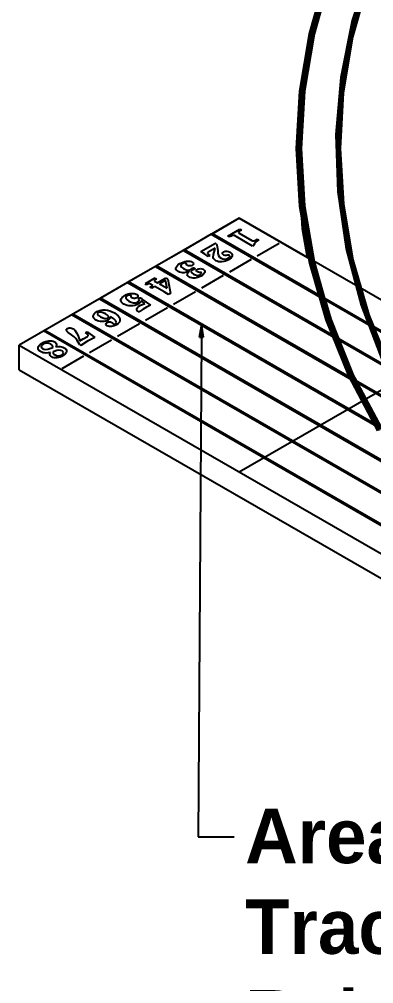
# Model space of a CAD drawing. Header units: centimetres. Extents: x -292707 to 138715, y -53922 to 66277.
# Drawn here: x 81244 to 82384, y -17036 to -13933 of the extents above; entities that cross this region are included whole.
import ezdxf
from ezdxf import colors
from ezdxf.entities.mleader import LeaderData, LeaderLine
from ezdxf.math import Vec2, Vec3

# ---------------------------------------------------------------- set-up
doc = ezdxf.new("R2010")
doc.units = ezdxf.units.CM
doc.layers.add('A-ALINE-7', color=119, linetype='Continuous')
doc.styles.add('Scale 500', font='GOTHICB.TTF', dxfattribs={"height": 175})

# ---------------------------------------------------------------- blocks, each defined once
blk = doc.blocks.new('A$Cbf84a4b9')
at = {"layer": 'A-ALINE-7'}
for p, q in [((1128.4, 6747.4), (1070.5, 6566.4)), ((1133.3, 6746.8), (1075.4, 6566)), ((983.7, 6705.9), (931.8, 6523.4)), ((988.6, 6705.4), (936.7, 6523)), ((992.6, 6705), (940.7, 6522.8)), ((997.5, 6704.4), (945.7, 6522.4)), ((999.4, 6704.2), (947.7, 6522.3)), ((1117.2, 6690.8), (1066.7, 6513.3)), ((1122.1, 6690.2), (1071.7, 6512.9)), ((1070.5, 6566.4), (1033.6, 6383.5)), ((1075.4, 6566), (1038.6, 6383.3)), ((931.8, 6523.4), (900.6, 6339.2)), ((936.7, 6523), (905.6, 6339.1)), ((940.7, 6522.8), (909.6, 6339.1)), ((945.7, 6522.4), (914.6, 6338.9)), ((947.7, 6522.3), (916.6, 6338.8)), ((1066.7, 6513.3), (1036.4, 6334.3)), ((1071.7, 6512.9), (1041.4, 6334.1)), ((1033.6, 6383.5), (1018, 6199.7)), ((1038.6, 6383.3), (1023, 6199.7)), ((900.6, 6339.2), (890.5, 6154.4)), ((905.6, 6339.1), (895.5, 6154.4)), ((909.6, 6339.1), (899.5, 6154.5)), ((914.6, 6338.9), (904.5, 6154.5)), ((916.6, 6338.8), (906.5, 6154.5)), ((1036.4, 6334.3), (1026.5, 6154.6)), ((1041.4, 6334.1), (1031.5, 6154.6)), ((1018, 6199.7), (1023.8, 6015.6)), ((1023, 6199.7), (1028.7, 6015.8)), ((890.5, 6154.4), (901.3, 5969.5)), ((895.5, 6154.4), (906.2, 5969.7)), ((899.5, 6154.5), (910.2, 5970)), ((899.5, 6154.5), (899.5, 6152.1)), ((899.5, 6152.1), (910.2, 5967.5)), ((899.5, 6152.1), (899.5, 6143.9)), ((904.5, 6154.5), (915.2, 5970.2)), ((906.5, 6154.5), (917.2, 5970.2)), ((1026.5, 6154.6), (1037, 5974.8)), ((1031.5, 6154.6), (1042, 5975)), ((899.5, 6143.9), (910.2, 5959.4)), ((899.5, 6080.8), (899.5, 6143.9)), ((910.2, 5896.3), (899.5, 6080.8)), ((1023.8, 6015.6), (1050.8, 5832.2)), ((1028.7, 6015.8), (1055.7, 5832.6)), ((901.3, 5969.5), (933, 5785.4)), ((906.2, 5969.7), (937.9, 5785.8)), ((910.2, 5970), (940.2, 5795.7)), ((910.2, 5967.5), (939.7, 5796)), ((910.2, 5967.5), (910.2, 5959.4)), ((910.2, 5959.4), (938.2, 5796.9)), ((910.2, 5896.3), (910.2, 5959.4)), ((915.2, 5970.2), (945.8, 5792.5)), ((917.2, 5970.2), (948, 5791.2)), ((1037, 5974.8), (1067.8, 5795.9)), ((1042, 5975), (1072.8, 5796.3)), ((707.1, 5930.3), (0, 5522.1)), ((707.1, 5930.3), (620.8, 5880.5)), ((707.1, 5930.3), (926.1, 5803.9)), ((2852, 4692), (707.1, 5930.3)), ((926.1, 5803.9), (910.2, 5896.3)), ((617.3, 5878.5), (531, 5828.7)), ((620.8, 5880.5), (617.3, 5878.5)), ((617.3, 5878.5), (974.7, 5672.2)), ((2759.2, 4641.9), (617.3, 5878.5)), ((620.8, 5880.5), (973.3, 5677.1)), ((2762.7, 4643.9), (620.8, 5880.5)), ((670.4, 5872.8), (708.9, 5895)), ((675.5, 5869.9), (670.4, 5872.8)), ((680.7, 5872.9), (675.5, 5869.9)), ((684.2, 5874.6), (680.7, 5872.9)), ((687, 5875.3), (684.2, 5874.6)), ((689.4, 5875.1), (687, 5875.3)), ((692, 5874.1), (689.4, 5875.1)), ((749.6, 5840.8), (692, 5874.1)), ((705.8, 5887.1), (704.5, 5885.4)), ((704.5, 5885.4), (704.8, 5884)), ((704.8, 5884), (706.7, 5882.5)), ((708.7, 5889.1), (705.8, 5887.1)), ((706.7, 5882.5), (748.1, 5858.6)), ((714, 5892.1), (708.7, 5889.1)), ((708.9, 5895), (714, 5892.1)), ((584, 5822.9), (631, 5850)), ((630, 5834), (607, 5820.7)), ((629.2, 5828.4), (630, 5834)), ((634.3, 5848.1), (631, 5850)), ((634.3, 5848.1), (636.7, 5839.6)), ((636.7, 5839.6), (637.9, 5825.8)), ((748.1, 5858.6), (750.5, 5857.5)), ((752.8, 5842.7), (749.6, 5840.8)), ((750.5, 5857.5), (752.5, 5857.1)), ((752.5, 5857.1), (754.5, 5857.5)), ((755.7, 5848.1), (752.8, 5842.7)), ((754.5, 5857.5), (756.9, 5858.6)), ((759, 5852.3), (755.7, 5848.1)), ((756.9, 5858.6), (765, 5863.3)), ((763.6, 5856.2), (759, 5852.3)), ((770.2, 5860.3), (763.6, 5856.2)), ((765, 5863.3), (770.2, 5860.3)), ((835.4, 5849.1), (765.1, 5808.5)), ((527.5, 5826.6), (441.2, 5776.8)), ((531, 5828.7), (527.5, 5826.6)), ((527.5, 5826.6), (1019.1, 5542.8)), ((2669.3, 4590), (527.5, 5826.6)), ((531, 5828.7), (1017, 5548.1)), ((2672.9, 4592.1), (531, 5828.7)), ((595.5, 5815.1), (584, 5822.9)), ((607.1, 5807.4), (595.5, 5815.1)), ((604.8, 5818.8), (604.7, 5816.8)), ((604.7, 5816.8), (607.1, 5814.2)), ((607, 5820.7), (604.8, 5818.8)), ((607.1, 5814.2), (612.1, 5810.3)), ((612.1, 5810.3), (607.1, 5807.4)), ((623.7, 5804), (624.8, 5813.1)), ((624.4, 5801.1), (623.7, 5804)), ((624.8, 5813.1), (629.2, 5828.4)), ((637.9, 5825.8), (638.8, 5816.5)), ((638.8, 5816.5), (640.7, 5810)), ((640.7, 5810), (643.8, 5805.4)), ((643.8, 5805.4), (648.5, 5801.7)), ((652.9, 5817.7), (654.1, 5819.9)), ((653.2, 5815.5), (652.9, 5817.7)), ((655.2, 5813.3), (653.2, 5815.5)), ((654.1, 5819.9), (656.9, 5822)), ((658.1, 5811.5), (655.2, 5813.3)), ((656.9, 5822), (661.6, 5823.8)), ((661.6, 5810.5), (658.1, 5811.5)), ((661.6, 5823.8), (666.9, 5824.2)), ((665.5, 5810.4), (661.6, 5810.5)), ((669.9, 5811.1), (665.5, 5810.4)), ((666.9, 5824.2), (672.5, 5823.2)), ((672.7, 5811.6), (669.9, 5811.1)), ((671.2, 5801.5), (675.6, 5805.1)), ((672.5, 5823.2), (678, 5820.7)), ((674.7, 5811.4), (672.7, 5811.6)), ((676.1, 5810.5), (674.7, 5811.4)), ((675.6, 5805.1), (676.6, 5806.9)), ((676.7, 5808.9), (676.1, 5810.5)), ((676.6, 5806.9), (676.7, 5808.9)), ((678, 5820.7), (681.3, 5818.3)), ((682.9, 5805.8), (680.7, 5802.6)), ((681.3, 5818.3), (683.3, 5815.7)), ((684.1, 5809.3), (682.9, 5805.8)), ((683.3, 5815.7), (684.3, 5812.6)), ((684.3, 5812.6), (684.1, 5809.3)), ((926.1, 5803.9), (938.2, 5796.9)), ((1050.8, 5832.2), (1099, 5650.2)), ((1055.7, 5832.6), (1103.9, 5650.8)), ((437.7, 5774.8), (351.4, 5725)), ((441.2, 5776.8), (437.7, 5774.8)), ((437.7, 5774.8), (1077, 5405.7)), ((2579.5, 4538.2), (437.7, 5774.8)), ((441.2, 5776.8), (1073.9, 5411.5)), ((2583.1, 4540.2), (441.2, 5776.8)), ((503.6, 5770.8), (504.9, 5774.2)), ((504.9, 5774.2), (507.5, 5777.5)), ((507.5, 5777.5), (511.2, 5780.8)), ((511.2, 5780.8), (516.2, 5784.1)), ((516.2, 5784.1), (521.7, 5786.9)), ((520.2, 5779.9), (519.5, 5778.1)), ((519.5, 5778.1), (519.5, 5776.3)), ((519.5, 5776.3), (521.9, 5772.4)), ((524, 5783.1), (520.2, 5779.9)), ((521.7, 5786.9), (527.2, 5789.2)), ((521.9, 5772.4), (527.4, 5768.5)), ((529.3, 5785.6), (524, 5783.1)), ((527.2, 5789.2), (532.7, 5790.8)), ((533.6, 5786.4), (529.3, 5785.6)), ((532.7, 5790.8), (538.1, 5791.8)), ((535.3, 5786.1), (533.6, 5786.4)), ((536.5, 5785.5), (535.3, 5786.1)), ((537.4, 5782.8), (536.5, 5785.5)), ((537.8, 5780.8), (537.4, 5782.8)), ((539, 5779.1), (537.8, 5780.8)), ((538.1, 5791.8), (543.3, 5792.1)), ((541.1, 5777.8), (539, 5779.1)), ((544, 5776.9), (541.1, 5777.8)), ((543.3, 5792.1), (548.1, 5791.7)), ((547.3, 5776.5), (544, 5776.9)), ((550.5, 5776.7), (547.3, 5776.5)), ((548.1, 5791.7), (552.4, 5790.7)), ((553.5, 5777.5), (550.5, 5776.7)), ((552.4, 5790.7), (556.2, 5788.9)), ((556.5, 5778.9), (553.5, 5777.5)), ((556.2, 5788.9), (559, 5786.6)), ((559.2, 5781.2), (556.5, 5778.9)), ((559, 5786.6), (560, 5783.9)), ((560, 5783.9), (559.2, 5781.2)), ((626, 5798.4), (624.4, 5801.1)), ((628.6, 5795.9), (626, 5798.4)), ((632.2, 5793.5), (628.6, 5795.9)), ((636.2, 5791.6), (632.2, 5793.5)), ((640.8, 5790.4), (636.2, 5791.6)), ((645.9, 5789.9), (640.8, 5790.4)), ((651.4, 5790), (645.9, 5789.9)), ((648.5, 5801.7), (654, 5799.4)), ((657.2, 5790.7), (651.4, 5790)), ((654, 5799.4), (660, 5798.6)), ((662.7, 5792.1), (657.2, 5790.7)), ((660, 5798.6), (665.9, 5799.3)), ((668, 5794.1), (662.7, 5792.1)), ((665.9, 5799.3), (671.2, 5801.5)), ((673.1, 5796.7), (668, 5794.1)), ((677.4, 5799.5), (673.1, 5796.7)), ((745.6, 5797.3), (675.3, 5756.7)), ((680.7, 5802.6), (677.4, 5799.5)), ((933, 5785.4), (985.5, 5602.9)), ((937.9, 5785.8), (990.4, 5603.5)), ((938.2, 5796.9), (939.7, 5796)), ((939.7, 5796), (940.2, 5795.7)), ((941.9, 5786.3), (940.2, 5795.7)), ((940.2, 5795.7), (945.8, 5792.5)), ((941.9, 5786.3), (973.3, 5677.1)), ((945.8, 5792.5), (946.8, 5786.6)), ((945.8, 5792.5), (948, 5791.2)), ((946.8, 5786.6), (979.3, 5673.5)), ((948, 5791.2), (948.8, 5786.8)), ((948.8, 5786.8), (981.8, 5672.1)), ((1067.8, 5795.9), (1118.9, 5618.5)), ((1072.8, 5796.3), (1123.8, 5619.1)), ((503.6, 5767.6), (503.6, 5770.8)), ((504.8, 5764.5), (503.6, 5767.6)), ((507.2, 5761.6), (504.8, 5764.5)), ((511, 5759), (507.2, 5761.6)), ((515.5, 5756.8), (511, 5759)), ((520.1, 5755.4), (515.5, 5756.8)), ((524.8, 5754.8), (520.1, 5755.4)), ((529.7, 5754.9), (524.8, 5754.8)), ((527.4, 5768.5), (534.1, 5765.3)), ((537.9, 5756.7), (529.7, 5754.9)), ((534.1, 5765.3), (540.2, 5763.6)), ((546.8, 5760.2), (537.9, 5756.7)), ((540.1, 5748.5), (540.4, 5751.5)), ((540.9, 5745.7), (540.1, 5748.5)), ((540.2, 5763.6), (545.6, 5763.5)), ((540.4, 5751.5), (542.6, 5756)), ((542.9, 5743.3), (540.9, 5745.7)), ((542.6, 5756), (546.8, 5760.2)), ((545.9, 5741.1), (542.9, 5743.3)), ((545.6, 5763.5), (550.2, 5765.1)), ((549.8, 5739.2), (545.9, 5741.1)), ((550.2, 5765.1), (551.8, 5766.2)), ((551.8, 5766.2), (553.3, 5767.3)), ((554.1, 5762.1), (552, 5759.9)), ((552, 5759.9), (552.4, 5757.1)), ((552.4, 5757.1), (555.1, 5754)), ((553.3, 5767.3), (554.7, 5768.3)), ((556.3, 5763), (554.1, 5762.1)), ((554.7, 5768.3), (556.3, 5769.4)), ((555.1, 5754), (560, 5750.6)), ((556.3, 5769.4), (559.8, 5770.4)), ((558.5, 5763.9), (556.3, 5763)), ((560.7, 5764.7), (558.5, 5763.9)), ((559.8, 5770.4), (561.5, 5770.3)), ((560, 5750.6), (566.3, 5747.6)), ((562.8, 5765.6), (560.7, 5764.7)), ((561.5, 5770.3), (563.1, 5769.6)), ((564.6, 5767.6), (562.8, 5765.6)), ((563.1, 5769.6), (564.3, 5768.7)), ((564.3, 5768.7), (564.6, 5767.6)), ((566.3, 5747.6), (572.2, 5746.3)), ((570.1, 5760.9), (570.2, 5762.7)), ((571.2, 5759.1), (570.1, 5760.9)), ((570.2, 5762.7), (571.3, 5764.5)), ((573.2, 5757.5), (571.2, 5759.1)), ((571.3, 5764.5), (573.7, 5766.2)), ((572.2, 5746.3), (577.7, 5746.7)), ((575.9, 5756.3), (573.2, 5757.5)), ((573.7, 5766.2), (577.6, 5767.7)), ((579.4, 5741.7), (574.3, 5739.7)), ((579.2, 5755.7), (575.9, 5756.3)), ((577.6, 5767.7), (582.2, 5768.2)), ((577.7, 5746.7), (582.9, 5748.8)), ((583.2, 5755.5), (579.2, 5755.7)), ((584.5, 5744.3), (579.4, 5741.7)), ((582.2, 5768.2), (586.9, 5767.7)), ((582.9, 5748.8), (585.9, 5751.1)), ((586.1, 5755), (583.2, 5755.5)), ((588.9, 5747.1), (584.5, 5744.3)), ((655.8, 5745.4), (585.5, 5704.8)), ((585.9, 5751.1), (586.9, 5753.4)), ((586.9, 5753.4), (586.1, 5755)), ((586.9, 5767.7), (590.8, 5766.2)), ((592.2, 5750), (588.9, 5747.1)), ((590.8, 5766.2), (593.7, 5764)), ((594.6, 5753), (592.2, 5750)), ((593.7, 5764), (595.6, 5761.6)), ((596, 5756), (594.6, 5753)), ((595.6, 5761.6), (596.3, 5759)), ((596.3, 5759), (596, 5756)), ((347.9, 5722.9), (261.6, 5673.1)), ((351.4, 5725), (347.9, 5722.9)), ((347.9, 5722.9), (1155.6, 5256.6)), ((2489.7, 4486.3), (347.9, 5722.9)), ((351.4, 5725), (1152.5, 5262.5)), ((2493.3, 4488.4), (351.4, 5725)), ((436.1, 5737.5), (404.3, 5719.2)), ((409.4, 5716.2), (404.3, 5719.2)), ((413, 5718.3), (409.4, 5716.2)), ((415.5, 5719.4), (413, 5718.3)), ((417.6, 5719.8), (415.5, 5719.4)), ((419.8, 5719.4), (417.6, 5719.8)), ((422.2, 5718.3), (419.8, 5719.4)), ((419.8, 5708.6), (429.4, 5714.2)), ((429.4, 5714.2), (422.2, 5718.3)), ((435.7, 5710.5), (426.1, 5705)), ((435.1, 5730.8), (434.3, 5729.5)), ((434.3, 5729.5), (434.9, 5728.2)), ((434.9, 5728.2), (436.9, 5726.8)), ((437.3, 5732.3), (435.1, 5730.8)), ((466, 5693.1), (435.7, 5710.5)), ((436.1, 5737.5), (441.2, 5734.6)), ((436.9, 5726.8), (444, 5722.6)), ((441.2, 5734.6), (437.3, 5732.3)), ((444, 5722.6), (470.2, 5737.7)), ((470.1, 5730.4), (450.3, 5719)), ((450.3, 5719), (475, 5704.8)), ((470.2, 5729.8), (470.1, 5730.4)), ((477.1, 5733.8), (470.2, 5737.7)), ((475, 5704.8), (470.2, 5729.8)), ((477.1, 5733.8), (483.7, 5699.7)), ((554.2, 5738), (549.8, 5739.2)), ((558.9, 5737.5), (554.2, 5738)), ((563.9, 5737.6), (558.9, 5737.5)), ((569.1, 5738.3), (563.9, 5737.6)), ((574.3, 5739.7), (569.1, 5738.3)), ((334.5, 5678.4), (339.8, 5681.9)), ((339.8, 5681.9), (344.8, 5684.5)), ((344.7, 5678.8), (343, 5676.9)), ((347.3, 5680.6), (344.7, 5678.8)), ((344.8, 5684.5), (349.8, 5686.4)), ((351.7, 5682.5), (347.3, 5680.6)), ((349.8, 5686.4), (354.9, 5687.7)), ((356.1, 5683.1), (351.7, 5682.5)), ((354.9, 5687.7), (360, 5688.4)), ((359.1, 5682.3), (356.1, 5683.1)), ((359.6, 5680.3), (359.1, 5682.3)), ((359.4, 5677.9), (359.6, 5680.3)), ((360, 5688.4), (365, 5688.5)), ((365, 5688.5), (369.6, 5687.9)), ((369.6, 5687.9), (373.9, 5686.7)), ((373.9, 5686.7), (377.9, 5684.8)), ((377.9, 5684.8), (380.7, 5682.5)), ((381.6, 5679.7), (380.6, 5676.9)), ((380.7, 5682.5), (381.6, 5679.7)), ((426.1, 5705), (419.8, 5708.6)), ((473.9, 5688.3), (466, 5693.1)), ((479.3, 5684.6), (473.9, 5688.3)), ((485.9, 5688.4), (479.3, 5684.6)), ((483.7, 5699.7), (485.9, 5688.4)), ((566, 5693.6), (495.7, 5653)), ((258.1, 5671.1), (0, 5522.1)), ((261.6, 5673.1), (258.1, 5671.1)), ((258.1, 5671.1), (1262.8, 5091)), ((2399.9, 4434.5), (258.1, 5671.1)), ((261.6, 5673.1), (1258.5, 5097.6)), ((2403.5, 4436.5), (261.6, 5673.1)), ((326.7, 5667.3), (327.9, 5671.1)), ((326.9, 5663.6), (326.7, 5667.3)), ((328.5, 5660.1), (326.9, 5663.6)), ((327.9, 5671.1), (330.5, 5674.8)), ((331.5, 5656.8), (328.5, 5660.1)), ((330.5, 5674.8), (334.5, 5678.4)), ((335.9, 5653.7), (331.5, 5656.8)), ((341.2, 5651.1), (335.9, 5653.7)), ((346.8, 5649.3), (341.2, 5651.1)), ((343, 5676.9), (342.3, 5674.8)), ((342.3, 5674.8), (342.4, 5672.7)), ((342.4, 5672.7), (343.4, 5670.5)), ((343.4, 5670.5), (345.4, 5668.2)), ((345.4, 5668.2), (352, 5663.4)), ((352.7, 5648.3), (346.8, 5649.3)), ((352, 5663.4), (360.1, 5659.6)), ((358.9, 5648), (352.7, 5648.3)), ((365.1, 5648.5), (358.9, 5648)), ((360.2, 5675.9), (359.4, 5677.9)), ((360.1, 5659.6), (367.7, 5657.7)), ((362, 5674.3), (360.2, 5675.9)), ((364.8, 5673), (362, 5674.3)), ((368.1, 5672.3), (364.8, 5673)), ((371.1, 5649.7), (365.1, 5648.5)), ((367.7, 5657.7), (371.2, 5657.5)), ((371.4, 5672.3), (368.1, 5672.3)), ((376.9, 5651.8), (371.1, 5649.7)), ((371.2, 5657.5), (374.5, 5657.8)), ((374.6, 5673.1), (371.4, 5672.3)), ((374.5, 5657.8), (377.6, 5658.6)), ((377.7, 5674.5), (374.6, 5673.1)), ((382.4, 5654.6), (376.9, 5651.8)), ((377.6, 5658.6), (380.5, 5660)), ((380.6, 5676.9), (377.7, 5674.5)), ((380.5, 5660), (384.4, 5663.5)), ((387.9, 5658.4), (382.4, 5654.6)), ((383.6, 5671.7), (384.6, 5673.3)), ((384.3, 5669.8), (383.6, 5671.7)), ((386.7, 5668.3), (384.3, 5669.8)), ((384.4, 5663.5), (386.7, 5668.3)), ((384.6, 5673.3), (387.2, 5674.2)), ((384.8, 5646.9), (389.8, 5650)), ((387.2, 5674.2), (389.9, 5674.3)), ((391.3, 5662.6), (387.9, 5658.4)), ((389.8, 5650), (396.1, 5653)), ((389.9, 5674.3), (392.3, 5673.2)), ((392, 5664), (391.3, 5662.6)), ((403.5, 5656), (392, 5664)), ((392.3, 5673.2), (393.7, 5671.6)), ((393.7, 5671.6), (393.5, 5669.8)), ((393.5, 5669.8), (422.1, 5650.1)), ((396.1, 5653), (403.5, 5656)), ((422.1, 5650.1), (408.7, 5643.6)), ((973.3, 5677.1), (974.7, 5672.2)), ((973.3, 5677.1), (979.3, 5673.5)), ((974.7, 5672.2), (994.3, 5604.1)), ((974.7, 5672.2), (980.8, 5668.7)), ((979.3, 5673.5), (981.8, 5672.1)), ((979.3, 5673.5), (980.8, 5668.7)), ((980.8, 5668.7), (999.2, 5604.7)), ((980.8, 5668.7), (983.2, 5667.2)), ((981.8, 5672.1), (983.2, 5667.2)), ((983.2, 5667.2), (1001.1, 5604.9)), ((1099, 5650.2), (1168.1, 5470.5)), ((1103.9, 5650.8), (1173, 5471.3)), ((2310.1, 4382.7), (168.3, 5619.3)), ((2313.7, 4384.7), (171.8, 5621.3)), ((237.2, 5615.6), (238.2, 5619.2)), ((238.2, 5619.2), (240.5, 5622.8)), ((240.5, 5622.8), (244.2, 5626.3)), ((244.2, 5626.3), (249.2, 5629.6)), ((249.2, 5629.6), (255.2, 5632.5)), ((253.6, 5626.7), (250.9, 5624)), ((250.9, 5624), (251.1, 5621)), ((251.1, 5621), (254.3, 5617.5)), ((255.7, 5627.6), (253.6, 5626.7)), ((254.3, 5617.5), (260.6, 5613.2)), ((255.2, 5632.5), (261.7, 5634.4)), ((258, 5628.1), (255.7, 5627.6)), ((263.6, 5627.8), (258, 5628.1)), ((261.7, 5634.4), (268.6, 5635.3)), ((270, 5626), (263.6, 5627.8)), ((268.6, 5635.3), (275.9, 5635.3)), ((276.9, 5622.6), (270, 5626)), ((275.9, 5635.3), (283.4, 5634.3)), ((277.3, 5622.4), (276.9, 5622.6)), ((283.1, 5618.4), (277.3, 5622.4)), ((286.3, 5614.7), (283.1, 5618.4)), ((283.4, 5634.3), (290.8, 5632.3)), ((290.8, 5632.3), (298.3, 5629.5)), ((298.3, 5629.5), (305.8, 5625.6)), ((305.8, 5625.6), (312.8, 5620.9)), ((312.8, 5620.9), (318.2, 5616)), ((378.1, 5638.2), (379, 5641.1)), ((378.3, 5635), (378.1, 5638.2)), ((379.7, 5631.6), (378.3, 5635)), ((379, 5641.1), (381, 5643.8)), ((380.8, 5630.3), (379.7, 5631.6)), ((382.3, 5629.1), (380.8, 5630.3)), ((381, 5643.8), (384.8, 5646.9)), ((382.4, 5629.1), (382.3, 5629.1)), ((384.1, 5628.8), (382.4, 5629.1)), ((385.7, 5629.4), (384.1, 5628.8)), ((397.8, 5637.8), (385.7, 5629.4)), ((408.7, 5643.6), (397.8, 5637.8)), ((476.2, 5641.7), (405.9, 5601.1)), ((1118.9, 5618.5), (1189.9, 5443.4)), ((1123.8, 5619.1), (1194.7, 5444.2)), ((237.6, 5611.9), (237.2, 5615.6)), ((239.5, 5608.5), (237.6, 5611.9)), ((242.6, 5605.2), (239.5, 5608.5)), ((247.2, 5602), (242.6, 5605.2)), ((251.4, 5600), (247.2, 5602)), ((256, 5598.6), (251.4, 5600)), ((261, 5597.8), (256, 5598.6)), ((260.6, 5613.2), (261.1, 5613)), ((266.3, 5597.6), (261, 5597.8)), ((261.1, 5613), (268.4, 5609.3)), ((271.7, 5598), (266.3, 5597.6)), ((268.4, 5609.3), (274.6, 5607.5)), ((276.7, 5598.9), (271.7, 5598)), ((274.6, 5607.5), (279.8, 5607.3)), ((281.5, 5600.5), (276.7, 5598.9)), ((277.9, 5589.3), (278.9, 5592)), ((279.1, 5586.6), (277.9, 5589.3)), ((278.9, 5592), (281.9, 5594.5)), ((282.2, 5584.1), (279.1, 5586.6)), ((279.8, 5607.3), (284.4, 5608.9)), ((285.9, 5602.7), (281.5, 5600.5)), ((281.9, 5594.5), (284.4, 5595.6)), ((284.4, 5608.9), (285.9, 5610.1)), ((284.4, 5595.6), (287.1, 5596.3)), ((285.9, 5610.1), (286.8, 5611.5)), ((289.3, 5605.1), (285.9, 5602.7)), ((286.8, 5611.5), (286.3, 5614.7)), ((287.1, 5596.3), (289.9, 5596.6)), ((291.6, 5607.8), (289.3, 5605.1)), ((289.9, 5596.6), (292.8, 5596.4)), ((292.8, 5610.7), (291.6, 5607.8)), ((292.9, 5613.9), (292.8, 5610.7)), ((292.8, 5596.4), (295.5, 5595.7)), ((292.9, 5614), (292.9, 5613.9)), ((303.8, 5606.7), (292.9, 5614)), ((295.5, 5595.7), (297.7, 5594.7)), ((297.7, 5594.7), (299.4, 5593.3)), ((299.4, 5593.3), (300.6, 5591.6)), ((300.6, 5591.6), (301.9, 5589.8)), ((301.9, 5589.8), (303.6, 5588.8)), ((303.6, 5588.8), (305.7, 5588.9)), ((307.5, 5603.4), (303.8, 5606.7)), ((312.8, 5587.1), (304.8, 5583.5)), ((305.7, 5588.9), (308.1, 5589.9)), ((310.1, 5600.3), (307.5, 5603.4)), ((308.1, 5589.9), (310.7, 5592)), ((311.8, 5597.2), (310.1, 5600.3)), ((310.7, 5592), (312, 5594.4)), ((312, 5594.4), (311.8, 5597.2)), ((318.3, 5591), (312.8, 5587.1)), ((386.3, 5589.9), (316.1, 5549.3)), ((318.2, 5616), (321.8, 5610.9)), ((321.9, 5595.4), (318.3, 5591)), ((321.8, 5610.9), (323.6, 5605.5)), ((323.7, 5600.2), (321.9, 5595.4)), ((323.6, 5605.5), (323.7, 5600.2)), ((985.5, 5602.9), (1058.6, 5422.8)), ((990.4, 5603.5), (1063.4, 5423.6)), ((994.3, 5604.1), (1017, 5548.1)), ((999.2, 5604.7), (1023.7, 5544.3)), ((1001.1, 5604.9), (1026.3, 5542.7)), ((2220.3, 4330.8), (78.5, 5567.4)), ((2223.9, 4332.8), (82, 5569.4)), ((150.8, 5569.5), (151.4, 5572.3)), ((152.8, 5566.4), (150.8, 5569.5)), ((151.4, 5572.3), (154.4, 5574.9)), ((157.5, 5562.8), (152.8, 5566.4)), ((154.4, 5574.9), (157.5, 5576.3)), ((157.5, 5576.3), (160.7, 5577.1)), ((168.3, 5555.5), (157.5, 5562.8)), ((160.7, 5577.1), (164, 5577.3)), ((164, 5577.3), (167.4, 5576.9)), ((167.4, 5576.9), (170.7, 5575.9)), ((176.6, 5548.6), (168.3, 5555.5)), ((170.7, 5575.9), (173.7, 5574.3)), ((173.7, 5574.3), (176.2, 5572.2)), ((176.2, 5572.2), (178.4, 5569.7)), ((178.4, 5569.7), (183.8, 5561.6)), ((183.8, 5561.6), (187.9, 5554.3)), ((212.6, 5562.3), (218, 5564.9)), ((218.8, 5557), (212.6, 5562.3)), ((218, 5564.9), (242.9, 5546.6)), ((221.7, 5553.7), (218.8, 5557)), ((285.2, 5582.7), (282.2, 5584.1)), ((288.6, 5581.9), (285.2, 5582.7)), ((292.3, 5581.5), (288.6, 5581.9)), ((296.4, 5581.7), (292.3, 5581.5)), ((300.6, 5582.4), (296.4, 5581.7)), ((304.8, 5583.5), (300.6, 5582.4)), ((64.4, 5521.2), (68.1, 5524.6)), ((68.1, 5524.6), (73, 5527.9)), ((76.3, 5524.6), (71.7, 5521.1)), ((73, 5527.9), (78.8, 5530.9)), ((82.5, 5527.3), (76.3, 5524.6)), ((78.8, 5530.9), (84.4, 5533.2)), ((89.1, 5528.2), (82.5, 5527.3)), ((84.4, 5533.2), (89.8, 5534.8)), ((92.5, 5528), (89.1, 5528.2)), ((89.8, 5534.8), (95.1, 5535.7)), ((95.7, 5527.4), (92.5, 5528)), ((95.1, 5535.7), (100.1, 5535.9)), ((101.7, 5524.9), (95.7, 5527.4)), ((100.1, 5535.9), (104.9, 5535.4)), ((106.1, 5521.4), (101.7, 5524.9)), ((104.9, 5535.4), (109.3, 5534.1)), ((109.3, 5534.1), (113.5, 5532.1)), ((113.5, 5532.1), (116.6, 5529.9)), ((116.6, 5529.9), (118.6, 5527.5)), ((118.6, 5527.5), (119.6, 5524.7)), ((119.6, 5524.7), (119.5, 5521.7)), ((181.5, 5543.3), (176.6, 5548.6)), ((186.1, 5537.3), (181.5, 5543.3)), ((194.3, 5522.9), (186.1, 5537.3)), ((187.9, 5554.3), (191.5, 5545.4)), ((191.5, 5545.4), (194.2, 5535.3)), ((194.2, 5535.3), (205.6, 5542.3)), ((219.3, 5534.3), (198.1, 5520.7)), ((205.6, 5542.3), (219.6, 5549.8)), ((242.9, 5546.6), (219.3, 5534.3)), ((219.6, 5549.8), (221.8, 5551.7)), ((221.8, 5551.7), (221.7, 5553.7)), ((296.5, 5538), (226.2, 5497.4)), ((1017, 5548.1), (1019.1, 5542.8)), ((1017, 5548.1), (1023.7, 5544.3)), ((1019.1, 5542.8), (1067.2, 5424.3)), ((1019.1, 5542.8), (1025.8, 5538.9)), ((1023.7, 5544.3), (1026.3, 5542.7)), ((1023.7, 5544.3), (1025.8, 5538.9)), ((1025.8, 5538.9), (1072, 5425.1)), ((1025.8, 5538.9), (1028.5, 5537.4)), ((1026.3, 5542.7), (1028.5, 5537.4)), ((1026.3, 5542.7), (1040.1, 5534.7)), ((1028.5, 5537.4), (1073.9, 5425.4)), ((1028.5, 5537.4), (1039.7, 5530.9)), ((0, 5522.1), (2069.7, 4327.1)), ((0, 5442.7), (0, 5522.1)), ((0, 5522.1), (2141.6, 4285.6)), ((60.4, 5510.1), (60.5, 5513.8)), ((61.6, 5506.8), (60.4, 5510.1)), ((60.5, 5513.8), (61.8, 5517.6)), ((64.1, 5503.7), (61.6, 5506.8)), ((61.8, 5517.6), (64.4, 5521.2)), ((67.9, 5501), (64.1, 5503.7)), ((72.1, 5499), (67.9, 5501)), ((71.7, 5521.1), (69.8, 5517.4)), ((69.8, 5517.4), (70.6, 5513.8)), ((70.6, 5513.8), (74.2, 5510.7)), ((76.6, 5497.5), (72.1, 5499)), ((74.2, 5510.7), (79.2, 5508.8)), ((81.5, 5496.7), (76.6, 5497.5)), ((79.2, 5508.8), (85, 5508.3)), ((86.6, 5496.4), (81.5, 5496.7)), ((85, 5508.3), (92.2, 5509.4)), ((92.9, 5496.9), (86.6, 5496.4)), ((92.2, 5509.4), (101.2, 5512)), ((100, 5498.2), (92.9, 5496.9)), ((98.4, 5494.1), (100, 5498.2)), ((98.4, 5491.3), (98.4, 5494.1)), ((101.2, 5512), (108, 5514.2)), ((108, 5517.1), (106.1, 5521.4)), ((108, 5514.2), (108, 5517.1)), ((108.4, 5499.8), (108.3, 5497.2)), ((108.3, 5497.2), (109.3, 5494.8)), ((108.6, 5500.5), (108.4, 5499.8)), ((111.9, 5501.6), (108.6, 5500.5)), ((109.3, 5494.8), (111.5, 5492.5)), ((120.7, 5504.2), (111.9, 5501.6)), ((119.5, 5521.7), (117, 5516.3)), ((117, 5516.3), (126.4, 5517.4)), ((127.6, 5505.4), (120.7, 5504.2)), ((126.4, 5517.4), (131.4, 5517.2)), ((133.1, 5505), (127.6, 5505.4)), ((131.4, 5517.2), (136.1, 5516.4)), ((137.8, 5503.3), (133.1, 5505)), ((136.1, 5516.4), (140.5, 5515.1)), ((136.5, 5490.8), (140.4, 5493.9)), ((141.1, 5500.5), (137.8, 5503.3)), ((140.4, 5493.9), (142, 5497.2)), ((140.5, 5515.1), (144.5, 5513.1)), ((142, 5497.2), (141.1, 5500.5)), ((144.5, 5513.1), (148.2, 5510.5)), ((148.9, 5494.1), (145.6, 5491)), ((148.2, 5510.5), (150.7, 5507.6)), ((151.1, 5497.5), (148.9, 5494.1)), ((150.7, 5507.6), (152, 5504.4)), ((152.1, 5501), (151.1, 5497.5)), ((152, 5504.4), (152.1, 5501)), ((194.3, 5522.9), (198.1, 5520.7)), ((706.9, 5114), (1414, 5522.2)), ((99.4, 5488.7), (98.4, 5491.3)), ((101.4, 5486.4), (99.4, 5488.7)), ((104.3, 5484.3), (101.4, 5486.4)), ((108, 5482.6), (104.3, 5484.3)), ((112, 5481.5), (108, 5482.6)), ((111.5, 5492.5), (114.8, 5490.2)), ((116.4, 5481.1), (112, 5481.5)), ((114.8, 5490.2), (119.9, 5488.2)), ((121.2, 5481.3), (116.4, 5481.1)), ((119.9, 5488.2), (125.4, 5487.6)), ((126.2, 5482.1), (121.2, 5481.3)), ((125.4, 5487.6), (131.1, 5488.5)), ((131.2, 5483.5), (126.2, 5482.1)), ((131.1, 5488.5), (136.5, 5490.8)), ((136.2, 5485.4), (131.2, 5483.5)), ((141.1, 5488), (136.2, 5485.4)), ((206.7, 5486.2), (136.4, 5445.6)), ((145.6, 5491), (141.1, 5488)), ((0, 5442.7), (2115.7, 4221.2)), ((1058.6, 5422.8), (1151.9, 5245.8)), ((1063.4, 5423.6), (1156.6, 5246.8)), ((1067.2, 5424.3), (1073.9, 5411.5)), ((1072, 5425.1), (1081.4, 5407.2)), ((1073.9, 5425.4), (1084.4, 5405.5)), ((1073.9, 5411.5), (1077, 5405.7)), ((1073.9, 5411.5), (1081.4, 5407.2)), ((1077, 5405.7), (1084.5, 5401.3)), ((1077, 5405.7), (1152.5, 5262.5)), ((1081.4, 5407.2), (1084.5, 5401.3)), ((1081.4, 5407.2), (1084.4, 5405.5)), ((1084.4, 5405.5), (1087.5, 5399.6)), ((1084.4, 5405.5), (1153.6, 5365.5)), ((1084.5, 5401.3), (1087.5, 5399.6)), ((1084.5, 5401.3), (1160.1, 5258.1)), ((1087.5, 5399.6), (1163.1, 5256.4))]:
    blk.add_line(p, q, dxfattribs=at)
blk = doc.blocks.new('_Closed')
at = {"color": 0, "linetype": 'ByBlock', "lineweight": -2}
for p, q in [((-1, 0.167), (0, 0)), ((-1, 0.167), (-1, -0.167)), ((0, 0), (-1, -0.167)), ((0, 0), (-1, 0))]:
    blk.add_line(p, q, dxfattribs=at)

msp = doc.modelspace()

# ---------------------------------------------------------------- block references
at = {"ltscale": 5}
msp.add_blockref('A$Cbf84a4b9', (81244.2, -20503.6), dxfattribs=at)

# ---------------------------------------------------------------- leaders
ml = msp.add_multileader_mtext('Standard', dxfattribs=at)
ml.set_content('Area Running \\PTracking\\PRabat Beton K250', color=254, style='Scale 500')
ml.set_leader_properties(color=256, linetype='ByLayer', lineweight=-1)
ml.set_arrow_properties(name='CLOSED')
ml.build(insert=Vec2(0, 0))
ml.multileader.update_dxf_attribs({"dogleg_length": 712.1, "arrow_head_size": 35})
ctx = ml.context
ctx.base_point, ctx.char_height, ctx.arrow_head_size, ctx.landing_gap_size, ctx.plane_origin = Vec3(81935.3, -16563.4), 175, 35, 35, Vec3(81830, -14921.2)
notes = []
notes.append((ctx, [(0, (1, 1, 0), (81818.8, -16563.4), (1, 0), 116.4, [(0, [(81830, -14921.2)], 0, [])])]))
ctx.mtext.insert, ctx.mtext.flow_direction = Vec3(81970.3, -16473.7), 5
for ctx, leaders in notes:
    for number, flags, end, landing, length, lines in leaders:
        leader = LeaderData()
        leader.index, (leader.has_last_leader_line, leader.has_dogleg_vector, leader.attachment_direction) = number, flags
        leader.last_leader_point, leader.dogleg_vector, leader.dogleg_length = Vec3(end), Vec3(landing), length
        for number, points, colour, breaks in lines:
            line = LeaderLine()
            line.index, line.vertices, line.color, line.breaks = number, Vec3.list(points), colors.encode_raw_color(colour), breaks
            leader.lines.append(line)
        ctx.leaders.append(leader)

doc.saveas('drawing.dxf')
